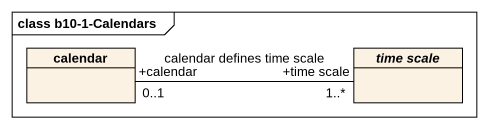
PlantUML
@startuml
mainframe class b10-1-Calendars
hide circle
hide empty members
class calendar
abstract class "time scale" as time_scale
calendar "+calendar\n0..1" -right- "+time scale\n1..*" time_scale : calendar defines time scale
@enduml
